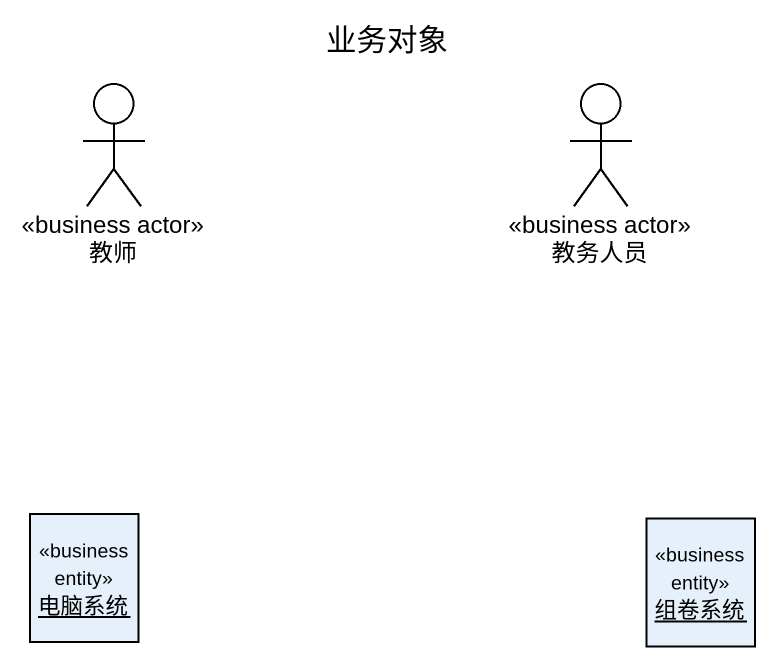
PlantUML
@startuml
title 业务对象
allowmixing
hide circle
hide empty members
actor 教师 <<business actor>>
actor 教务人员 <<business actor>>
object 电脑系统 <<business entity>>
object 组卷系统 <<business entity>>
@enduml
